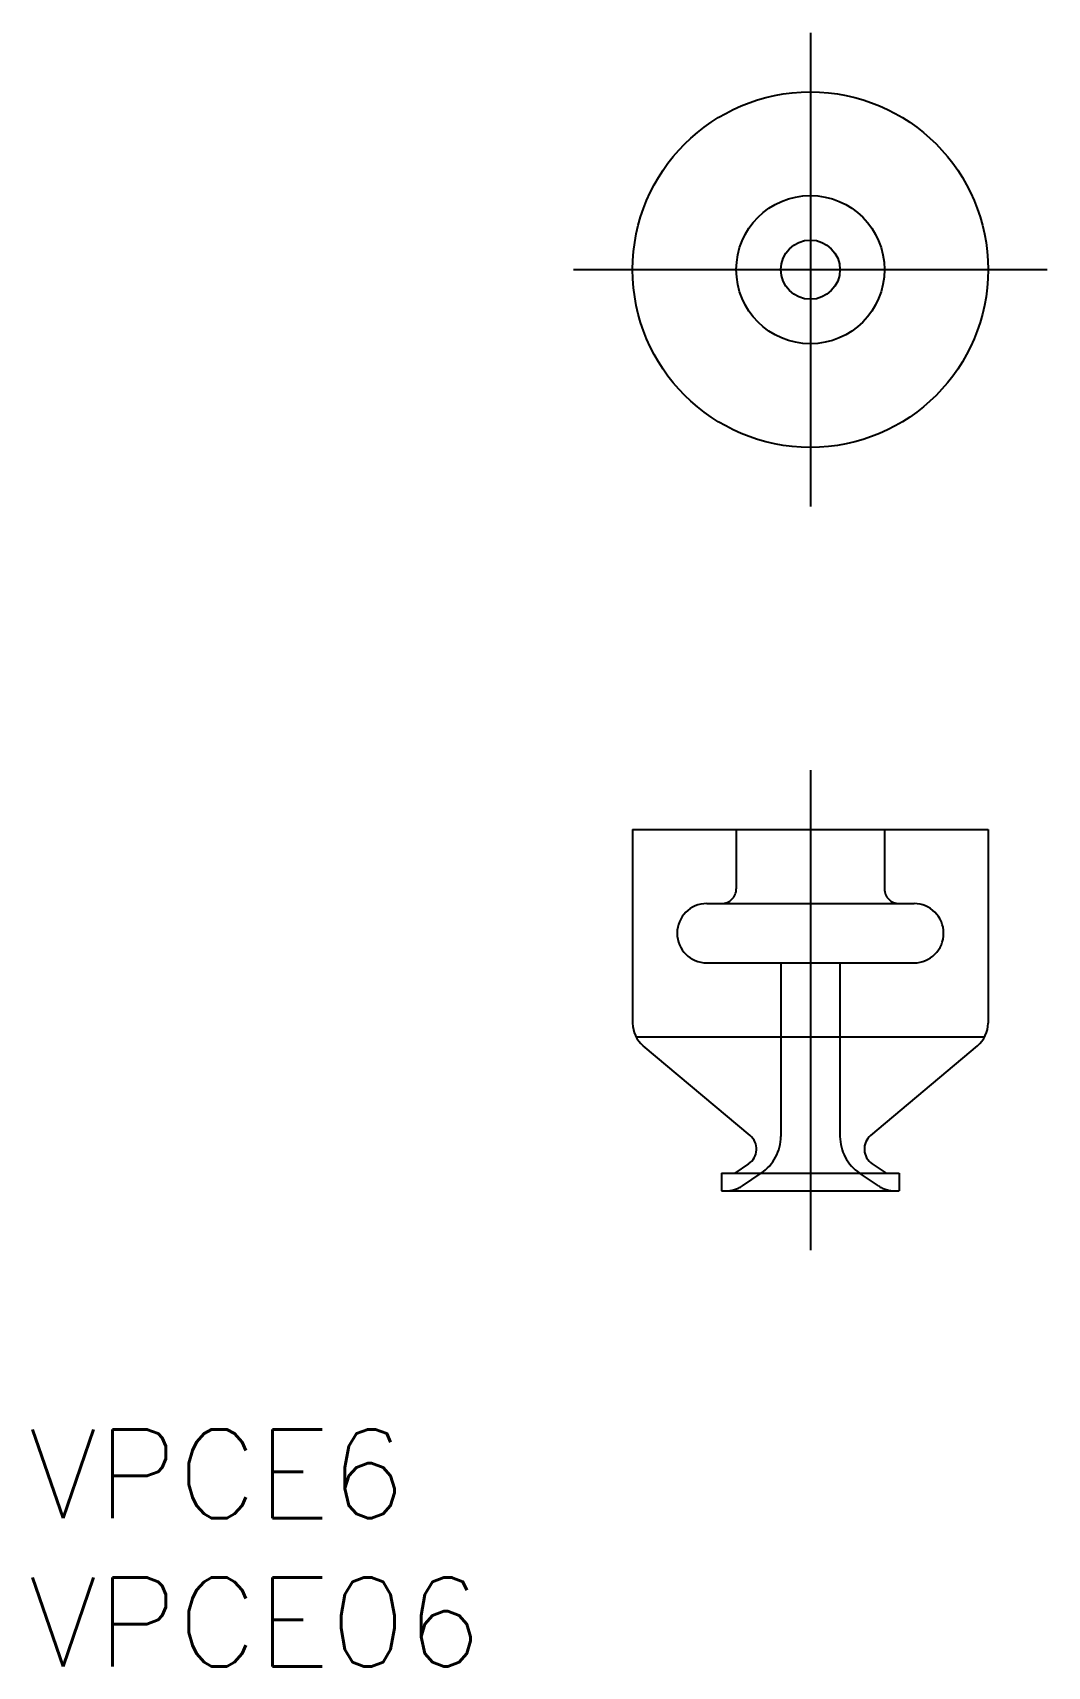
# Model space of a CAD drawing. Extents: x -26.3 to 8, y -47.1 to 8.
import ezdxf

# ---------------------------------------------------------------- set-up
doc = ezdxf.new("R2010")
doc.units = 0
doc.linetypes.add('CENTER', pattern=[50.8, 31.75, -6.35, 6.35, -6.35])
doc.linetypes.add('DASHED', pattern=[19.05, 12.7, -6.35])
doc.layers.get('0').update_dxf_attribs({"linetype": 'CONTINUOUS'})
doc.layers.add('CENTER', color=1, linetype='CENTER')
doc.styles.get("Standard").update_dxf_attribs({"font": 'txt.shx', "height": 3, "bigfont": 'bigfont.shx'})

msp = doc.modelspace()

# ---------------------------------------------------------------- linework, layer by layer
at = {"color": 7, "linetype": 'CONTINUOUS'}
for p, q in [((-6, -18.9), (-6, -25.434)), ((-6, -18.9), (6, -18.9)), ((6, -18.9), (6, -25.434)), ((-5.885, -25.9), (5.885, -25.9)), ((-2.036, -29.226), (-5.643, -26.2)), ((2.036, -29.226), (5.643, -26.2)), ((-2.086, -30.183), (-2.555, -30.5)), ((2.086, -30.183), (2.555, -30.5)), ((-3, -30.5), (3, -30.5)), ((-3, -30.5), (-3, -31.1)), ((3, -30.5), (3, -31.1)), ((-3, -31.1), (3, -31.1))]:
    msp.add_line(p, q, dxfattribs=at)
at = {"color": 3, "linetype": 'DASHED'}
for p, q in [((-2.5, -18.9), (-2.5, -20.9)), ((2.5, -18.9), (2.5, -20.9)), ((-3.5, -21.4), (3.5, -21.4)), ((-3.5, -23.4), (3.5, -23.4)), ((-1, -23.4), (-1, -29.257)), ((1, -23.4), (1, -29.257)), ((-2.297, -30.929), (-1.661, -30.5)), ((2.297, -30.929), (1.661, -30.5))]:
    msp.add_line(p, q, dxfattribs=at)
at = {"color": 7, "linetype": 'CONTINUOUS'}
for radius in [6, 2.5, 1]:
    msp.add_circle((0, 0), radius, dxfattribs=at)
at = {"color": 3, "linetype": 'DASHED'}
for centre, radius, start, end in [((-3, -20.9), 0.5, 270, 0), ((3, -20.9), 0.5, 180, 270), ((-3.5, -22.4), 1, 90, 270), ((3.5, -22.4), 1, 270, 90), ((-2.5, -29.257), 1.5, 303.9999, 360), ((2.5, -29.257), 1.5, 180, 236.0001), ((-2.856, -30.1), 1, 270, 303.9999), ((2.856, -30.1), 1, 236.0001, 270)]:
    msp.add_arc(centre, radius, start, end, dxfattribs=at)
at = {"color": 7, "linetype": 'CONTINUOUS'}
for centre, radius, start, end in [((-5, -25.434), 1, 180, 230), ((5, -25.434), 1, 310, 360), ((-2.421, -29.686), 0.6, 304, 50), ((2.421, -29.686), 0.6, 130, 236)]:
    msp.add_arc(centre, radius, start, end, dxfattribs=at)
at = {"layer": 'CENTER', "color": 1, "linetype": 'CENTER'}
for p, q in [((0, 8), (0, -8)), ((-8, 0), (8, 0)), ((0, -16.9), (0, -33.1))]:
    msp.add_line(p, q, dxfattribs=at)

# ---------------------------------------------------------------- texts
at = {"color": 7, "linetype": 'CONTINUOUS'}
for s, p in [('VPCE6', (-26.386, -42.148)), ('VPCE06', (-26.386, -47.148))]:
    msp.add_text(s, height=3, dxfattribs=at).set_placement(p)

doc.saveas('drawing.dxf')
